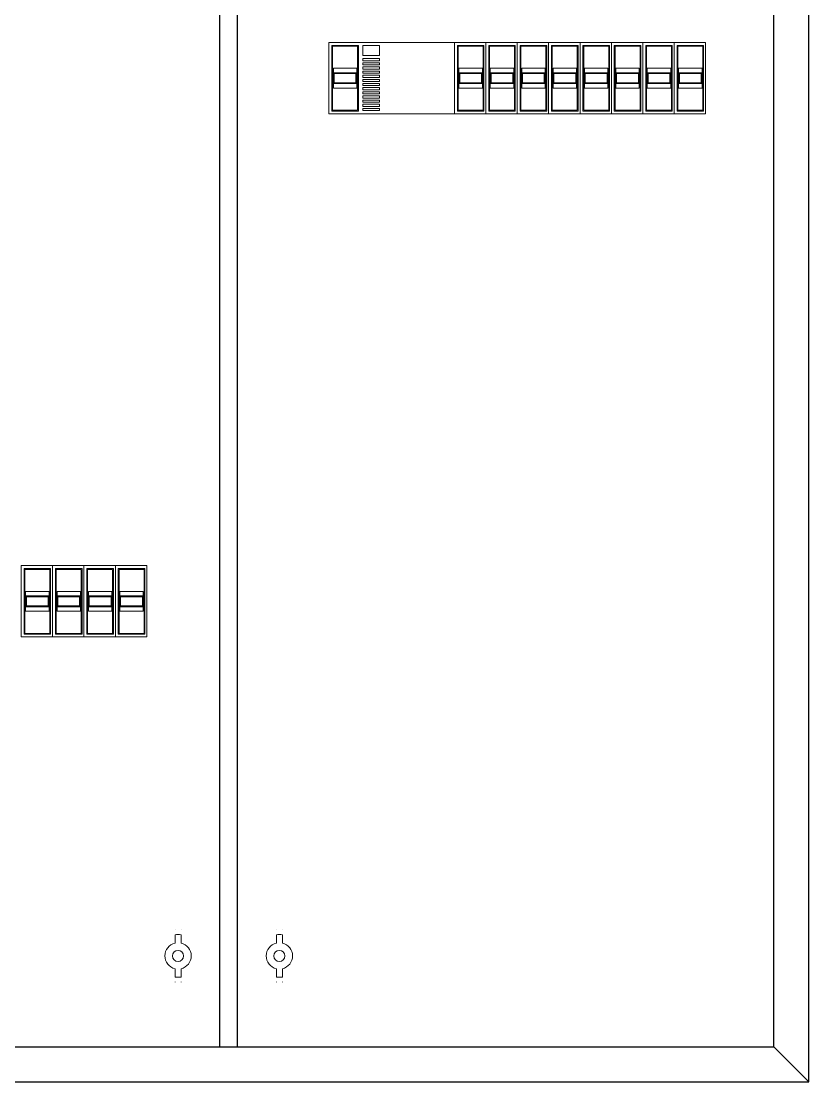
# Model space of a CAD drawing. Header units: millimetres. Extents: x 2046 to 14753, y 2361 to 29276.
# Drawn here: x 10188.4 to 10233.6, y 3830.7 to 3891.5 of the extents above; entities that cross this region are included whole.
import ezdxf

# ---------------------------------------------------------------- set-up
doc = ezdxf.new("R2010")
doc.units = ezdxf.units.MM
doc.layers.add('MYKUVVET', color=1, linetype='Continuous')

msp = doc.modelspace()

# ---------------------------------------------------------------- linework, layer by layer
at = {"color": 30, "lineweight": 9}
for p, q in [((10206.094, 3890.267, 2.365), (10206.094, 3886.176, 2.365)), ((10213.294, 3890.267, 2.365), (10206.094, 3890.267, 2.365)), ((10206.258, 3890.093, 2.365), (10206.258, 3886.329, 2.365)), ((10207.782, 3890.093, 2.365), (10206.258, 3890.093, 2.365)), ((10206.303, 3890.047, 2.365), (10206.303, 3886.374, 2.365)), ((10207.737, 3890.047, 2.365), (10206.303, 3890.047, 2.365)), ((10207.737, 3886.374, 2.365), (10207.737, 3890.047, 2.365)), ((10207.782, 3886.329, 2.365), (10207.782, 3890.093, 2.365)), ((10208.042, 3890.093, 2.365), (10208.042, 3889.508, 2.365)), ((10208.989, 3890.093, 2.365), (10208.042, 3890.093, 2.365)), ((10208.989, 3889.508, 2.365), (10208.989, 3890.093, 2.365)), ((10213.294, 3886.176, 2.365), (10213.294, 3890.267, 2.365)), ((10213.458, 3890.093, 2.365), (10213.458, 3886.329, 2.365)), ((10214.982, 3890.093, 2.365), (10213.458, 3890.093, 2.365)), ((10213.503, 3890.047, 2.365), (10213.503, 3886.374, 2.365)), ((10214.937, 3890.047, 2.365), (10213.503, 3890.047, 2.365)), ((10214.937, 3886.374, 2.365), (10214.937, 3890.047, 2.365)), ((10214.982, 3886.329, 2.365), (10214.982, 3890.093, 2.365)), ((10215.258, 3890.093, 2.365), (10215.258, 3886.329, 2.365)), ((10216.782, 3890.093, 2.365), (10215.258, 3890.093, 2.365)), ((10215.303, 3890.047, 2.365), (10215.303, 3886.374, 2.365)), ((10216.737, 3890.047, 2.365), (10215.303, 3890.047, 2.365)), ((10216.737, 3886.374, 2.365), (10216.737, 3890.047, 2.365)), ((10216.782, 3886.329, 2.365), (10216.782, 3890.093, 2.365)), ((10217.058, 3890.093, 2.365), (10217.058, 3886.329, 2.365)), ((10218.582, 3890.093, 2.365), (10217.058, 3890.093, 2.365)), ((10217.103, 3890.047, 2.365), (10217.103, 3886.374, 2.365)), ((10218.537, 3890.047, 2.365), (10217.103, 3890.047, 2.365)), ((10218.537, 3886.374, 2.365), (10218.537, 3890.047, 2.365)), ((10218.582, 3886.329, 2.365), (10218.582, 3890.093, 2.365)), ((10218.858, 3890.093, 2.365), (10218.858, 3886.329, 2.365)), ((10220.382, 3890.093, 2.365), (10218.858, 3890.093, 2.365)), ((10218.903, 3890.047, 2.365), (10218.903, 3886.374, 2.365)), ((10220.337, 3890.047, 2.365), (10218.903, 3890.047, 2.365)), ((10220.337, 3886.374, 2.365), (10220.337, 3890.047, 2.365)), ((10220.382, 3886.329, 2.365), (10220.382, 3890.093, 2.365)), ((10220.658, 3890.093, 2.365), (10220.658, 3886.329, 2.365)), ((10222.182, 3890.093, 2.365), (10220.658, 3890.093, 2.365)), ((10220.703, 3890.047, 2.365), (10220.703, 3886.374, 2.365)), ((10222.137, 3890.047, 2.365), (10220.703, 3890.047, 2.365)), ((10222.137, 3886.374, 2.365), (10222.137, 3890.047, 2.365)), ((10222.182, 3886.329, 2.365), (10222.182, 3890.093, 2.365)), ((10222.458, 3890.093, 2.365), (10222.458, 3886.329, 2.365)), ((10223.982, 3890.093, 2.365), (10222.458, 3890.093, 2.365)), ((10222.503, 3890.047, 2.365), (10222.503, 3886.374, 2.365)), ((10223.937, 3890.047, 2.365), (10222.503, 3890.047, 2.365)), ((10223.937, 3886.374, 2.365), (10223.937, 3890.047, 2.365)), ((10223.982, 3886.329, 2.365), (10223.982, 3890.093, 2.365)), ((10224.258, 3890.093, 2.365), (10224.258, 3886.329, 2.365)), ((10225.782, 3890.093, 2.365), (10224.258, 3890.093, 2.365)), ((10224.303, 3890.047, 2.365), (10224.303, 3886.374, 2.365)), ((10225.737, 3890.047, 2.365), (10224.303, 3890.047, 2.365)), ((10225.737, 3886.374, 2.365), (10225.737, 3890.047, 2.365)), ((10225.782, 3886.329, 2.365), (10225.782, 3890.093, 2.365)), ((10226.058, 3890.093, 2.365), (10226.058, 3886.329, 2.365)), ((10227.582, 3890.093, 2.365), (10226.058, 3890.093, 2.365)), ((10226.103, 3890.047, 2.365), (10226.103, 3886.374, 2.365)), ((10227.537, 3890.047, 2.365), (10226.103, 3890.047, 2.365)), ((10227.537, 3886.374, 2.365), (10227.537, 3890.047, 2.365)), ((10227.582, 3886.329, 2.365), (10227.582, 3890.093, 2.365)), ((10227.694, 3890.267, 2.365), (10227.694, 3886.176, 2.365)), ((10208.042, 3889.508, 2.365), (10208.989, 3889.508, 2.365)), ((10206.349, 3888.789, 2.365), (10206.349, 3887.644, 2.365)), ((10207.692, 3888.789, 2.365), (10206.349, 3888.789, 2.365)), ((10207.692, 3887.644, 2.365), (10207.692, 3888.789, 2.365)), ((10208.042, 3889.331, 2.365), (10208.042, 3889.206, 2.365)), ((10208.989, 3889.331, 2.365), (10208.042, 3889.331, 2.365)), ((10208.042, 3889.206, 2.365), (10208.989, 3889.206, 2.365)), ((10208.042, 3889.094, 2.365), (10208.042, 3888.969, 2.365)), ((10208.989, 3889.094, 2.365), (10208.042, 3889.094, 2.365)), ((10208.042, 3888.969, 2.365), (10208.989, 3888.969, 2.365)), ((10208.042, 3888.856, 2.365), (10208.042, 3888.732, 2.365)), ((10208.989, 3888.856, 2.365), (10208.042, 3888.856, 2.365)), ((10208.989, 3889.206, 2.365), (10208.989, 3889.331, 2.365)), ((10208.989, 3888.969, 2.365), (10208.989, 3889.094, 2.365)), ((10208.989, 3888.732, 2.365), (10208.989, 3888.856, 2.365)), ((10213.549, 3888.789, 2.365), (10213.549, 3887.644, 2.365)), ((10214.892, 3888.789, 2.365), (10213.549, 3888.789, 2.365)), ((10214.892, 3887.644, 2.365), (10214.892, 3888.789, 2.365)), ((10215.349, 3888.789, 2.365), (10215.349, 3887.644, 2.365)), ((10216.692, 3888.789, 2.365), (10215.349, 3888.789, 2.365)), ((10216.692, 3887.644, 2.365), (10216.692, 3888.789, 2.365)), ((10217.149, 3888.789, 2.365), (10217.149, 3887.644, 2.365)), ((10218.492, 3888.789, 2.365), (10217.149, 3888.789, 2.365)), ((10218.492, 3887.644, 2.365), (10218.492, 3888.789, 2.365)), ((10218.949, 3888.789, 2.365), (10218.949, 3887.644, 2.365)), ((10220.292, 3888.789, 2.365), (10218.949, 3888.789, 2.365)), ((10220.292, 3887.644, 2.365), (10220.292, 3888.789, 2.365)), ((10220.749, 3888.789, 2.365), (10220.749, 3887.644, 2.365)), ((10222.092, 3888.789, 2.365), (10220.749, 3888.789, 2.365)), ((10222.092, 3887.644, 2.365), (10222.092, 3888.789, 2.365)), ((10222.549, 3888.789, 2.365), (10222.549, 3887.644, 2.365)), ((10223.892, 3888.789, 2.365), (10222.549, 3888.789, 2.365)), ((10223.892, 3887.644, 2.365), (10223.892, 3888.789, 2.365)), ((10224.349, 3888.789, 2.365), (10224.349, 3887.644, 2.365)), ((10225.692, 3888.789, 2.365), (10224.349, 3888.789, 2.365)), ((10225.692, 3887.644, 2.365), (10225.692, 3888.789, 2.365)), ((10226.149, 3888.789, 2.365), (10226.149, 3887.644, 2.365)), ((10227.492, 3888.789, 2.365), (10226.149, 3888.789, 2.365)), ((10227.492, 3887.644, 2.365), (10227.492, 3888.789, 2.365)), ((10207.692, 3888.528, 2.365), (10206.349, 3888.528, 2.365)), ((10206.394, 3888.482, 2.365), (10206.349, 3888.528, 2.365)), ((10207.646, 3888.482, 2.365), (10206.394, 3888.482, 2.365)), ((10206.394, 3887.95, 2.365), (10206.394, 3888.482, 2.365)), ((10207.646, 3888.482, 2.365), (10207.692, 3888.528, 2.365)), ((10207.646, 3887.95, 2.365), (10207.646, 3888.482, 2.365)), ((10208.042, 3888.732, 2.365), (10208.989, 3888.732, 2.365)), ((10208.042, 3888.619, 2.365), (10208.042, 3888.494, 2.365)), ((10208.989, 3888.619, 2.365), (10208.042, 3888.619, 2.365)), ((10208.042, 3888.494, 2.365), (10208.989, 3888.494, 2.365)), ((10208.042, 3888.382, 2.365), (10208.042, 3888.257, 2.365)), ((10208.989, 3888.382, 2.365), (10208.042, 3888.382, 2.365)), ((10208.042, 3888.257, 2.365), (10208.989, 3888.257, 2.365)), ((10208.989, 3888.494, 2.365), (10208.989, 3888.619, 2.365)), ((10208.989, 3888.257, 2.365), (10208.989, 3888.382, 2.365)), ((10214.892, 3888.528, 2.365), (10213.549, 3888.528, 2.365)), ((10213.594, 3888.482, 2.365), (10213.549, 3888.528, 2.365)), ((10214.846, 3888.482, 2.365), (10213.594, 3888.482, 2.365)), ((10213.594, 3887.95, 2.365), (10213.594, 3888.482, 2.365)), ((10214.846, 3888.482, 2.365), (10214.892, 3888.528, 2.365)), ((10214.846, 3887.95, 2.365), (10214.846, 3888.482, 2.365)), ((10216.692, 3888.528, 2.365), (10215.349, 3888.528, 2.365)), ((10215.394, 3888.482, 2.365), (10215.349, 3888.528, 2.365)), ((10216.646, 3888.482, 2.365), (10215.394, 3888.482, 2.365)), ((10215.394, 3887.95, 2.365), (10215.394, 3888.482, 2.365)), ((10216.646, 3888.482, 2.365), (10216.692, 3888.528, 2.365)), ((10216.646, 3887.95, 2.365), (10216.646, 3888.482, 2.365)), ((10218.492, 3888.528, 2.365), (10217.149, 3888.528, 2.365)), ((10217.194, 3888.482, 2.365), (10217.149, 3888.528, 2.365)), ((10218.446, 3888.482, 2.365), (10217.194, 3888.482, 2.365)), ((10217.194, 3887.95, 2.365), (10217.194, 3888.482, 2.365)), ((10218.446, 3888.482, 2.365), (10218.492, 3888.528, 2.365)), ((10218.446, 3887.95, 2.365), (10218.446, 3888.482, 2.365)), ((10220.292, 3888.528, 2.365), (10218.949, 3888.528, 2.365)), ((10218.994, 3888.482, 2.365), (10218.949, 3888.528, 2.365)), ((10220.246, 3888.482, 2.365), (10218.994, 3888.482, 2.365)), ((10218.994, 3887.95, 2.365), (10218.994, 3888.482, 2.365)), ((10220.246, 3888.482, 2.365), (10220.292, 3888.528, 2.365)), ((10220.246, 3887.95, 2.365), (10220.246, 3888.482, 2.365)), ((10222.092, 3888.528, 2.365), (10220.749, 3888.528, 2.365)), ((10220.794, 3888.482, 2.365), (10220.749, 3888.528, 2.365)), ((10222.046, 3888.482, 2.365), (10220.794, 3888.482, 2.365)), ((10220.794, 3887.95, 2.365), (10220.794, 3888.482, 2.365)), ((10222.046, 3888.482, 2.365), (10222.092, 3888.528, 2.365)), ((10222.046, 3887.95, 2.365), (10222.046, 3888.482, 2.365)), ((10223.892, 3888.528, 2.365), (10222.549, 3888.528, 2.365)), ((10222.594, 3888.482, 2.365), (10222.549, 3888.528, 2.365)), ((10223.846, 3888.482, 2.365), (10222.594, 3888.482, 2.365)), ((10222.594, 3887.95, 2.365), (10222.594, 3888.482, 2.365)), ((10223.846, 3888.482, 2.365), (10223.892, 3888.528, 2.365)), ((10223.846, 3887.95, 2.365), (10223.846, 3888.482, 2.365)), ((10225.692, 3888.528, 2.365), (10224.349, 3888.528, 2.365)), ((10224.394, 3888.482, 2.365), (10224.349, 3888.528, 2.365)), ((10225.646, 3888.482, 2.365), (10224.394, 3888.482, 2.365)), ((10224.394, 3887.95, 2.365), (10224.394, 3888.482, 2.365)), ((10225.646, 3888.482, 2.365), (10225.692, 3888.528, 2.365)), ((10225.646, 3887.95, 2.365), (10225.646, 3888.482, 2.365)), ((10227.492, 3888.528, 2.365), (10226.149, 3888.528, 2.365)), ((10226.194, 3888.482, 2.365), (10226.149, 3888.528, 2.365)), ((10227.446, 3888.482, 2.365), (10226.194, 3888.482, 2.365)), ((10226.194, 3887.95, 2.365), (10226.194, 3888.482, 2.365)), ((10227.446, 3888.482, 2.365), (10227.492, 3888.528, 2.365)), ((10227.446, 3887.95, 2.365), (10227.446, 3888.482, 2.365)), ((10206.394, 3887.95, 2.365), (10206.349, 3887.905, 2.365)), ((10207.692, 3887.905, 2.365), (10206.349, 3887.905, 2.365)), ((10206.349, 3887.644, 2.365), (10207.692, 3887.644, 2.365)), ((10207.646, 3887.95, 2.365), (10206.394, 3887.95, 2.365)), ((10207.646, 3887.95, 2.365), (10207.692, 3887.905, 2.365)), ((10208.042, 3888.144, 2.365), (10208.042, 3888.02, 2.365)), ((10208.989, 3888.144, 2.365), (10208.042, 3888.144, 2.365)), ((10208.042, 3888.02, 2.365), (10208.989, 3888.02, 2.365)), ((10208.042, 3887.907, 2.365), (10208.042, 3887.783, 2.365)), ((10208.989, 3887.907, 2.365), (10208.042, 3887.907, 2.365)), ((10208.042, 3887.783, 2.365), (10208.989, 3887.783, 2.365)), ((10208.042, 3887.67, 2.365), (10208.042, 3887.545, 2.365)), ((10208.989, 3887.67, 2.365), (10208.042, 3887.67, 2.365)), ((10208.042, 3887.545, 2.365), (10208.989, 3887.545, 2.365)), ((10208.989, 3888.02, 2.365), (10208.989, 3888.144, 2.365)), ((10208.989, 3887.783, 2.365), (10208.989, 3887.907, 2.365)), ((10208.989, 3887.545, 2.365), (10208.989, 3887.67, 2.365)), ((10213.594, 3887.95, 2.365), (10213.549, 3887.905, 2.365)), ((10214.892, 3887.905, 2.365), (10213.549, 3887.905, 2.365)), ((10213.549, 3887.644, 2.365), (10214.892, 3887.644, 2.365)), ((10214.846, 3887.95, 2.365), (10213.594, 3887.95, 2.365)), ((10214.846, 3887.95, 2.365), (10214.892, 3887.905, 2.365)), ((10215.394, 3887.95, 2.365), (10215.349, 3887.905, 2.365)), ((10216.692, 3887.905, 2.365), (10215.349, 3887.905, 2.365)), ((10215.349, 3887.644, 2.365), (10216.692, 3887.644, 2.365)), ((10216.646, 3887.95, 2.365), (10215.394, 3887.95, 2.365)), ((10216.646, 3887.95, 2.365), (10216.692, 3887.905, 2.365)), ((10217.194, 3887.95, 2.365), (10217.149, 3887.905, 2.365)), ((10218.492, 3887.905, 2.365), (10217.149, 3887.905, 2.365)), ((10217.149, 3887.644, 2.365), (10218.492, 3887.644, 2.365)), ((10218.446, 3887.95, 2.365), (10217.194, 3887.95, 2.365)), ((10218.446, 3887.95, 2.365), (10218.492, 3887.905, 2.365)), ((10218.994, 3887.95, 2.365), (10218.949, 3887.905, 2.365)), ((10220.292, 3887.905, 2.365), (10218.949, 3887.905, 2.365)), ((10218.949, 3887.644, 2.365), (10220.292, 3887.644, 2.365)), ((10220.246, 3887.95, 2.365), (10218.994, 3887.95, 2.365)), ((10220.246, 3887.95, 2.365), (10220.292, 3887.905, 2.365)), ((10220.794, 3887.95, 2.365), (10220.749, 3887.905, 2.365)), ((10222.092, 3887.905, 2.365), (10220.749, 3887.905, 2.365)), ((10220.749, 3887.644, 2.365), (10222.092, 3887.644, 2.365)), ((10222.046, 3887.95, 2.365), (10220.794, 3887.95, 2.365)), ((10222.046, 3887.95, 2.365), (10222.092, 3887.905, 2.365)), ((10222.594, 3887.95, 2.365), (10222.549, 3887.905, 2.365)), ((10223.892, 3887.905, 2.365), (10222.549, 3887.905, 2.365)), ((10222.549, 3887.644, 2.365), (10223.892, 3887.644, 2.365)), ((10223.846, 3887.95, 2.365), (10222.594, 3887.95, 2.365)), ((10223.846, 3887.95, 2.365), (10223.892, 3887.905, 2.365)), ((10224.394, 3887.95, 2.365), (10224.349, 3887.905, 2.365)), ((10225.692, 3887.905, 2.365), (10224.349, 3887.905, 2.365)), ((10224.349, 3887.644, 2.365), (10225.692, 3887.644, 2.365)), ((10225.646, 3887.95, 2.365), (10224.394, 3887.95, 2.365)), ((10225.646, 3887.95, 2.365), (10225.692, 3887.905, 2.365)), ((10226.194, 3887.95, 2.365), (10226.149, 3887.905, 2.365)), ((10227.492, 3887.905, 2.365), (10226.149, 3887.905, 2.365)), ((10226.149, 3887.644, 2.365), (10227.492, 3887.644, 2.365)), ((10227.446, 3887.95, 2.365), (10226.194, 3887.95, 2.365)), ((10227.446, 3887.95, 2.365), (10227.492, 3887.905, 2.365)), ((10208.042, 3887.433, 2.365), (10208.042, 3887.308, 2.365)), ((10208.989, 3887.433, 2.365), (10208.042, 3887.433, 2.365)), ((10208.042, 3887.308, 2.365), (10208.989, 3887.308, 2.365)), ((10208.042, 3887.195, 2.365), (10208.042, 3887.071, 2.365)), ((10208.989, 3887.195, 2.365), (10208.042, 3887.195, 2.365)), ((10208.042, 3887.071, 2.365), (10208.989, 3887.071, 2.365)), ((10208.042, 3886.958, 2.365), (10208.042, 3886.833, 2.365)), ((10208.989, 3886.958, 2.365), (10208.042, 3886.958, 2.365)), ((10208.989, 3887.308, 2.365), (10208.989, 3887.433, 2.365)), ((10208.989, 3887.071, 2.365), (10208.989, 3887.195, 2.365)), ((10208.989, 3886.833, 2.365), (10208.989, 3886.958, 2.365)), ((10206.258, 3886.329, 2.365), (10207.782, 3886.329, 2.365)), ((10206.303, 3886.374, 2.365), (10207.737, 3886.374, 2.365)), ((10208.042, 3886.833, 2.365), (10208.989, 3886.833, 2.365)), ((10208.042, 3886.721, 2.365), (10208.042, 3886.596, 2.365)), ((10208.989, 3886.721, 2.365), (10208.042, 3886.721, 2.365)), ((10208.042, 3886.596, 2.365), (10208.989, 3886.596, 2.365)), ((10208.042, 3886.483, 2.365), (10208.042, 3886.359, 2.365)), ((10208.989, 3886.483, 2.365), (10208.042, 3886.483, 2.365)), ((10208.042, 3886.359, 2.365), (10208.989, 3886.359, 2.365)), ((10208.989, 3886.596, 2.365), (10208.989, 3886.721, 2.365)), ((10208.989, 3886.359, 2.365), (10208.989, 3886.483, 2.365)), ((10213.458, 3886.329, 2.365), (10214.982, 3886.329, 2.365)), ((10213.503, 3886.374, 2.365), (10214.937, 3886.374, 2.365)), ((10215.258, 3886.329, 2.365), (10216.782, 3886.329, 2.365)), ((10215.303, 3886.374, 2.365), (10216.737, 3886.374, 2.365)), ((10217.058, 3886.329, 2.365), (10218.582, 3886.329, 2.365)), ((10217.103, 3886.374, 2.365), (10218.537, 3886.374, 2.365)), ((10218.858, 3886.329, 2.365), (10220.382, 3886.329, 2.365)), ((10218.903, 3886.374, 2.365), (10220.337, 3886.374, 2.365)), ((10220.658, 3886.329, 2.365), (10222.182, 3886.329, 2.365)), ((10220.703, 3886.374, 2.365), (10222.137, 3886.374, 2.365)), ((10222.458, 3886.329, 2.365), (10223.982, 3886.329, 2.365)), ((10222.503, 3886.374, 2.365), (10223.937, 3886.374, 2.365)), ((10224.258, 3886.329, 2.365), (10225.782, 3886.329, 2.365)), ((10224.303, 3886.374, 2.365), (10225.737, 3886.374, 2.365)), ((10226.058, 3886.329, 2.365), (10227.582, 3886.329, 2.365)), ((10226.103, 3886.374, 2.365), (10227.537, 3886.374, 2.365)), ((10206.094, 3886.176, 2.365), (10213.294, 3886.176, 2.365)), ((10188.612, 3860.093), (10188.612, 3856.329)), ((10190.137, 3860.093), (10188.612, 3860.093)), ((10188.658, 3860.047), (10188.658, 3856.374)), ((10190.092, 3860.047), (10188.658, 3860.047)), ((10190.092, 3856.374), (10190.092, 3860.047)), ((10190.137, 3856.329), (10190.137, 3860.093)), ((10190.412, 3860.093), (10190.412, 3856.329)), ((10191.937, 3860.093), (10190.412, 3860.093)), ((10190.458, 3860.047), (10190.458, 3856.374)), ((10191.892, 3860.047), (10190.458, 3860.047)), ((10191.892, 3856.374), (10191.892, 3860.047)), ((10191.937, 3856.329), (10191.937, 3860.093)), ((10192.212, 3860.093), (10192.212, 3856.329)), ((10193.737, 3860.093), (10192.212, 3860.093)), ((10192.258, 3860.047), (10192.258, 3856.374)), ((10193.692, 3860.047), (10192.258, 3860.047)), ((10193.692, 3856.374), (10193.692, 3860.047)), ((10193.737, 3856.329), (10193.737, 3860.093)), ((10194.012, 3860.093), (10194.012, 3856.329)), ((10195.537, 3860.093), (10194.012, 3860.093)), ((10194.058, 3860.047), (10194.058, 3856.374)), ((10195.492, 3860.047), (10194.058, 3860.047)), ((10195.492, 3856.374), (10195.492, 3860.047)), ((10195.537, 3856.329), (10195.537, 3860.093)), ((10188.703, 3858.789), (10188.703, 3857.644)), ((10190.046, 3858.789), (10188.703, 3858.789)), ((10190.046, 3858.528), (10188.703, 3858.528)), ((10188.749, 3858.482), (10188.703, 3858.528)), ((10190.001, 3858.482), (10188.749, 3858.482)), ((10188.749, 3857.95), (10188.749, 3858.482)), ((10190.001, 3858.482), (10190.046, 3858.528)), ((10190.001, 3857.95), (10190.001, 3858.482)), ((10190.046, 3857.644), (10190.046, 3858.789)), ((10190.503, 3858.789), (10190.503, 3857.644)), ((10191.846, 3858.789), (10190.503, 3858.789)), ((10191.846, 3858.528), (10190.503, 3858.528)), ((10190.549, 3858.482), (10190.503, 3858.528)), ((10191.801, 3858.482), (10190.549, 3858.482)), ((10190.549, 3857.95), (10190.549, 3858.482)), ((10191.801, 3858.482), (10191.846, 3858.528)), ((10191.801, 3857.95), (10191.801, 3858.482)), ((10191.846, 3857.644), (10191.846, 3858.789)), ((10192.303, 3858.789), (10192.303, 3857.644)), ((10193.646, 3858.789), (10192.303, 3858.789)), ((10193.646, 3858.528), (10192.303, 3858.528)), ((10192.349, 3858.482), (10192.303, 3858.528)), ((10193.601, 3858.482), (10192.349, 3858.482)), ((10192.349, 3857.95), (10192.349, 3858.482)), ((10193.601, 3858.482), (10193.646, 3858.528)), ((10193.601, 3857.95), (10193.601, 3858.482)), ((10193.646, 3857.644), (10193.646, 3858.789)), ((10194.103, 3858.789), (10194.103, 3857.644)), ((10195.446, 3858.789), (10194.103, 3858.789)), ((10195.446, 3858.528), (10194.103, 3858.528)), ((10194.149, 3858.482), (10194.103, 3858.528)), ((10195.401, 3858.482), (10194.149, 3858.482)), ((10194.149, 3857.95), (10194.149, 3858.482)), ((10195.401, 3858.482), (10195.446, 3858.528)), ((10195.401, 3857.95), (10195.401, 3858.482)), ((10195.446, 3857.644), (10195.446, 3858.789)), ((10188.749, 3857.95), (10188.703, 3857.905)), ((10190.046, 3857.905), (10188.703, 3857.905)), ((10190.001, 3857.95), (10188.749, 3857.95)), ((10190.001, 3857.95), (10190.046, 3857.905)), ((10190.549, 3857.95), (10190.503, 3857.905)), ((10191.846, 3857.905), (10190.503, 3857.905)), ((10191.801, 3857.95), (10190.549, 3857.95)), ((10191.801, 3857.95), (10191.846, 3857.905)), ((10192.349, 3857.95), (10192.303, 3857.905)), ((10193.646, 3857.905), (10192.303, 3857.905)), ((10193.601, 3857.95), (10192.349, 3857.95)), ((10193.601, 3857.95), (10193.646, 3857.905)), ((10194.149, 3857.95), (10194.103, 3857.905)), ((10195.446, 3857.905), (10194.103, 3857.905)), ((10195.401, 3857.95), (10194.149, 3857.95)), ((10195.401, 3857.95), (10195.446, 3857.905)), ((10188.703, 3857.644), (10190.046, 3857.644)), ((10190.503, 3857.644), (10191.846, 3857.644)), ((10192.303, 3857.644), (10193.646, 3857.644)), ((10194.103, 3857.644), (10195.446, 3857.644)), ((10188.612, 3856.329), (10190.137, 3856.329)), ((10188.658, 3856.374), (10190.092, 3856.374)), ((10190.412, 3856.329), (10191.937, 3856.329)), ((10190.458, 3856.374), (10191.892, 3856.374)), ((10192.212, 3856.329), (10193.737, 3856.329)), ((10192.258, 3856.374), (10193.692, 3856.374)), ((10194.012, 3856.329), (10195.537, 3856.329)), ((10194.058, 3856.374), (10195.492, 3856.374))]:
    msp.add_line(p, q, dxfattribs=at)
at = {"color": 8, "lineweight": 9}
for p, q in [((10213.294, 3890.267, 2.365), (10213.294, 3886.176, 2.365)), ((10215.094, 3890.267, 2.365), (10213.294, 3890.267, 2.365)), ((10215.094, 3890.267, 2.365), (10215.094, 3886.176, 2.365)), ((10216.894, 3890.267, 2.365), (10215.094, 3890.267, 2.365)), ((10216.894, 3890.267, 2.365), (10216.894, 3886.176, 2.365)), ((10218.694, 3890.267, 2.365), (10216.894, 3890.267, 2.365)), ((10218.694, 3890.267, 2.365), (10218.694, 3886.176, 2.365)), ((10220.494, 3890.267, 2.365), (10218.694, 3890.267, 2.365)), ((10220.494, 3890.267, 2.365), (10220.494, 3886.176, 2.365)), ((10222.294, 3890.267, 2.365), (10220.494, 3890.267, 2.365)), ((10222.294, 3890.267, 2.365), (10222.294, 3886.176, 2.365)), ((10224.094, 3890.267, 2.365), (10222.294, 3890.267, 2.365)), ((10224.094, 3890.267, 2.365), (10224.094, 3886.176, 2.365)), ((10225.894, 3890.267, 2.365), (10224.094, 3890.267, 2.365)), ((10225.894, 3890.267, 2.365), (10225.894, 3886.176, 2.365)), ((10227.694, 3890.267, 2.365), (10225.894, 3890.267, 2.365)), ((10213.294, 3886.176, 2.365), (10215.094, 3886.176, 2.365)), ((10215.094, 3886.176, 2.365), (10216.894, 3886.176, 2.365)), ((10216.894, 3886.176, 2.365), (10218.694, 3886.176, 2.365)), ((10218.694, 3886.176, 2.365), (10220.494, 3886.176, 2.365)), ((10220.494, 3886.176, 2.365), (10222.294, 3886.176, 2.365)), ((10222.294, 3886.176, 2.365), (10224.094, 3886.176, 2.365)), ((10224.094, 3886.176, 2.365), (10225.894, 3886.176, 2.365)), ((10225.894, 3886.176, 2.365), (10227.694, 3886.176, 2.365)), ((10188.449, 3860.267), (10188.449, 3856.176)), ((10190.249, 3860.267), (10188.449, 3860.267)), ((10190.249, 3860.267), (10190.249, 3856.176)), ((10192.049, 3860.267), (10190.249, 3860.267)), ((10192.049, 3860.267), (10192.049, 3856.176)), ((10193.849, 3860.267), (10192.049, 3860.267)), ((10193.849, 3860.267), (10193.849, 3856.176)), ((10195.649, 3860.267), (10193.849, 3860.267)), ((10195.649, 3860.267), (10195.649, 3856.176)), ((10188.449, 3856.176), (10190.249, 3856.176)), ((10190.249, 3856.176), (10192.049, 3856.176)), ((10192.049, 3856.176), (10193.849, 3856.176)), ((10193.849, 3856.176), (10195.649, 3856.176))]:
    msp.add_line(p, q, dxfattribs=at)
at = {"color": 7, "lineweight": 9}
for p, q in [((10197.27, 3839.377), (10197.27, 3839.387)), ((10197.27, 3838.622), (10197.27, 3839.098)), ((10197.616, 3839.377), (10197.616, 3839.387)), ((10197.616, 3838.622), (10197.616, 3839.098)), ((10203.08, 3839.377), (10203.08, 3839.387)), ((10203.08, 3838.622), (10203.08, 3839.098)), ((10203.426, 3839.377), (10203.426, 3839.387)), ((10203.426, 3838.622), (10203.426, 3839.098)), ((10197.27, 3836.675), (10197.27, 3837.151)), ((10197.616, 3836.675), (10197.616, 3837.151)), ((10203.08, 3836.675), (10203.08, 3837.151)), ((10203.426, 3836.675), (10203.426, 3837.151)), ((10197.27, 3836.387), (10197.27, 3836.397)), ((10197.616, 3836.387), (10197.616, 3836.397)), ((10203.08, 3836.387), (10203.08, 3836.397)), ((10203.426, 3836.387), (10203.426, 3836.397))]:
    msp.add_line(p, q, dxfattribs=at)
for centre in [(10197.443, 3837.887), (10203.253, 3837.887)]:
    msp.add_circle(centre, 0.318, dxfattribs=at)
for centre, radius, start, end in [((10197.443, 3837.887), 1.224, 81.87962, 98.12038), ((10203.253, 3837.887), 1.224, 81.87962, 98.12038), ((10197.443, 3837.887), 0.755, 103.23504, 256.76496), ((10197.443, 3837.887), 0.755, 283.23504, 76.76496), ((10203.253, 3837.887), 0.755, 103.23504, 256.76496), ((10203.253, 3837.887), 0.755, 283.23504, 76.76496), ((10197.443, 3837.887), 1.224, 261.87962, 278.12038), ((10203.253, 3837.887), 1.224, 261.87962, 278.12038)]:
    msp.add_arc(centre, radius, start, end, dxfattribs=at)
at = {"layer": 'MYKUVVET', "color": 8}
for p, q in [((10199.848, 3832.669), (10199.848, 3928.669)), ((10200.848, 3832.669), (10200.848, 3928.669)), ((10233.611, 3830.669), (10231.611, 3832.669))]:
    msp.add_line(p, q, dxfattribs=at)
for points in [[(10143.611, 3830.669), (10233.611, 3830.669), (10233.611, 3930.669), (10143.611, 3930.669)], [(10145.611, 3832.669), (10231.611, 3832.669), (10231.611, 3928.669), (10145.611, 3928.669)]]:
    msp.add_lwpolyline(points, close=True, dxfattribs=at)

doc.saveas('drawing.dxf')
